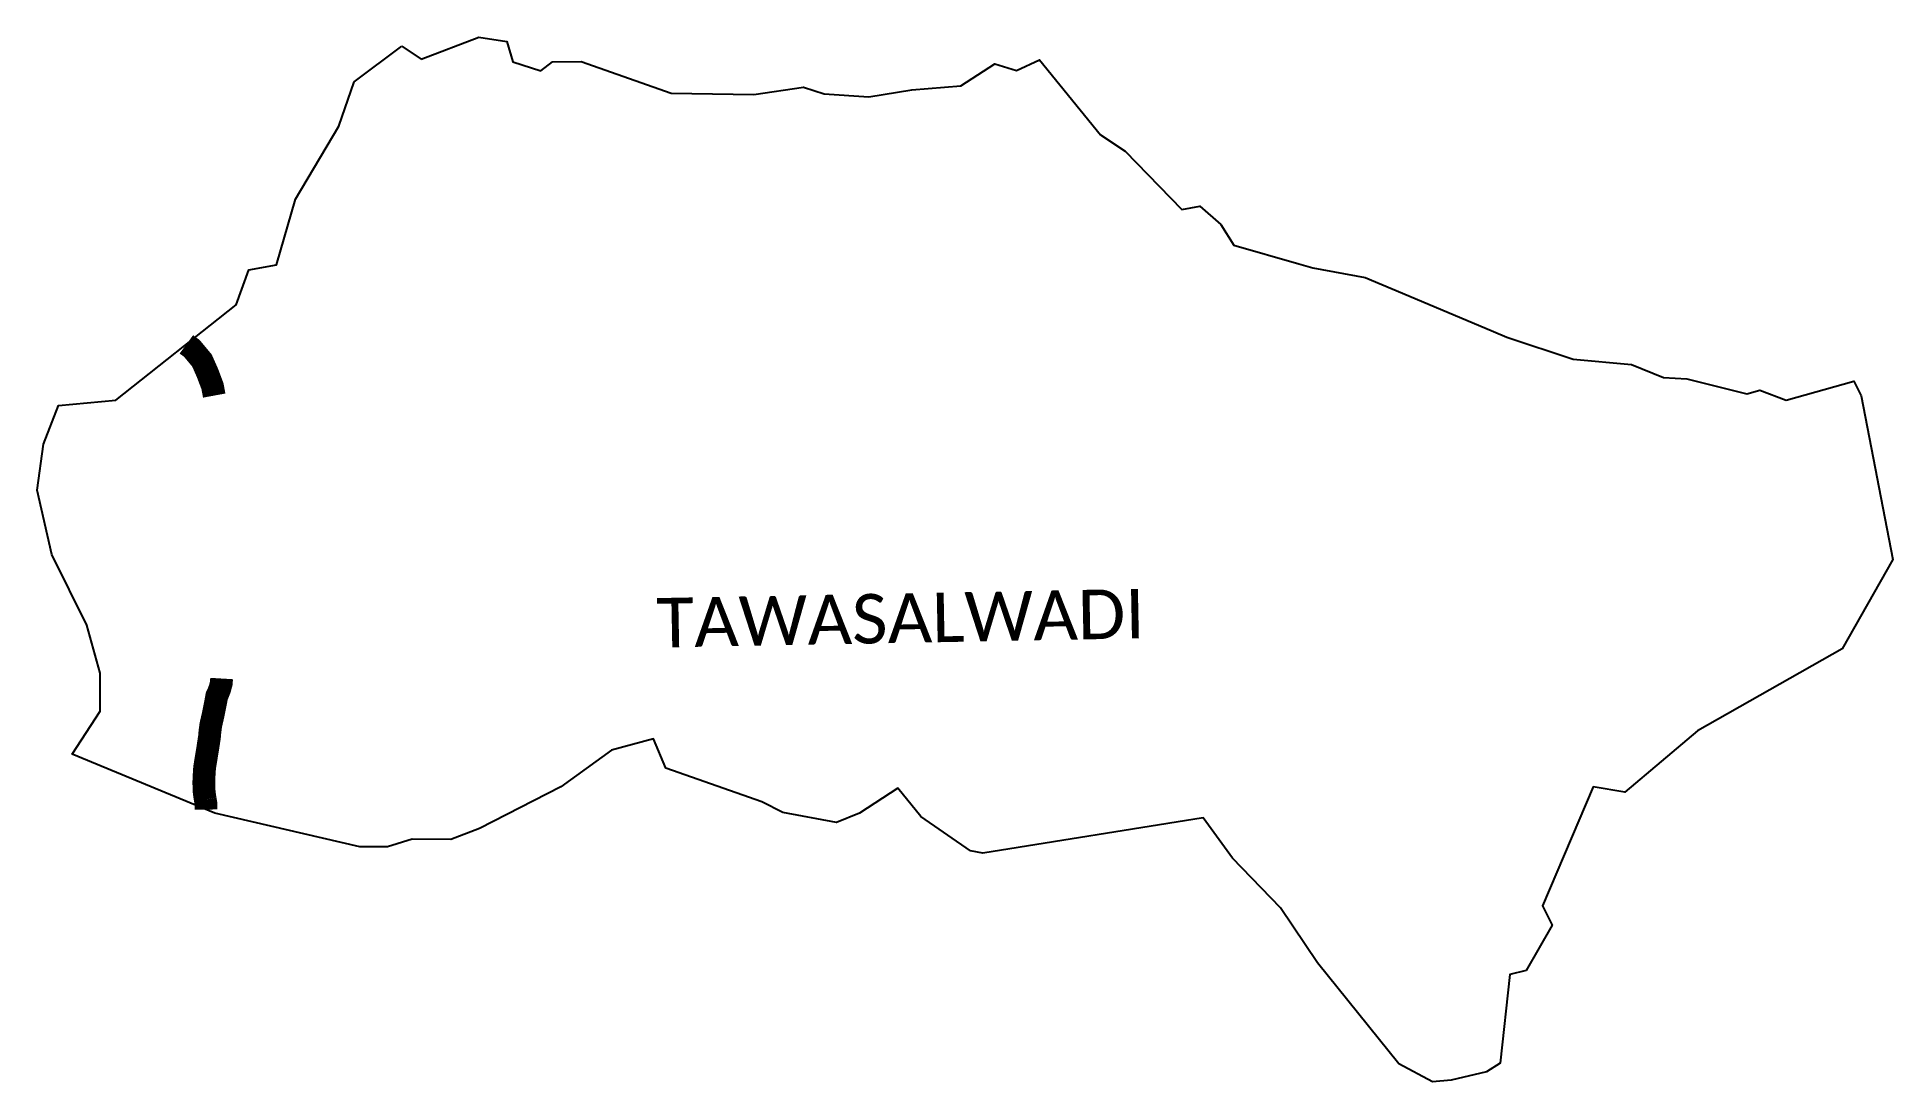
# Model space of a CAD drawing. Header units: metres. Extents: x 312772 to 316848, y 1913888 to 1916183.
import ezdxf

# ---------------------------------------------------------------- set-up
doc = ezdxf.new("R2010")
doc.units = ezdxf.units.M
for name, color, linetype in [('UNPROTECTED', 130, 'Continuous'), ('UNPROTECTED DUE TO CREEK', 150, 'Continuous'), ('VILLAGE NAME', 250, 'Continuous')]:
    doc.layers.add(name, color=color, linetype=linetype)
doc.styles.get("Standard").update_dxf_attribs({"font": 'simplex.shx'})

msp = doc.modelspace()

# ---------------------------------------------------------------- linework, layer by layer
at = {"color": 3, "flags": 128}
for points in [[(313615.5, 1916134), (313741.8, 1916182.8), (313803.2, 1916172.8), (313816.8, 1916128.5), (313878.1, 1916108.5), (313903.4, 1916128.2), (313966.6, 1916129.2), (314164.4, 1916059.7), (314345.6, 1916056.6), (314454.9, 1916072.7), (314500.3, 1916058), (314598.5, 1916051.6), (314692.7, 1916067.3), (314800.2, 1916075.8), (314875.6, 1916123.8), (314922.7, 1916109.2), (314973, 1916132.6), (315107.7, 1915968.2), (315161.6, 1915932.5), (315285.7, 1915803.8), (315325.3, 1915811.7), (315371.4, 1915771.1), (315400.3, 1915725.8), (315543.3, 1915685), (315573.7, 1915676.3), (315688.9, 1915654.9), (315784.5, 1915614.6), (315970.5, 1915536.1), (316000.2, 1915523.5), (316145.6, 1915475.7), (316273.6, 1915464), (316344.1, 1915435), (316394.9, 1915431.9), (316527.1, 1915399), (316555.7, 1915407.2), (316613.4, 1915385.4), (316761.8, 1915426.9), (316777.9, 1915395), (316847.8, 1915035.7), (316736.6, 1914839.1), (316418.7, 1914659.1), (316259.2, 1914524.1), (316189.2, 1914535.7), (316077.9, 1914274.5), (316099.4, 1914232.5), (316042.1, 1914132.7), (316006.1, 1914123.5), (315985.4, 1913929.3), (315955, 1913909.7), (315877.4, 1913891.6), (315836.4, 1913887.9), (315762.6, 1913927.8), (315583.7, 1914149.4), (315502.6, 1914270.4), (315397.3, 1914379.6), (315332.8, 1914467.9), (314848.6, 1914390.1), (314821.5, 1914395.7), (314712.7, 1914471), (314661.9, 1914533.4), (314578.3, 1914478.5), (314527.3, 1914457.8), (314409.5, 1914479.7), (314363.1, 1914503.1), (314152.3, 1914577.1), (314125.2, 1914641.8), (314033.3, 1914616.8), (313921.8, 1914536.1), (313743.3, 1914444.3), (313680.6, 1914420.6), (313595.7, 1914420.9), (313541.3, 1914404.2), (313480.5, 1914404.2), (313161.6, 1914478.2), (312848.4, 1914607.6), (312910.2, 1914702.4), (312910.1, 1914785.7), (312880.8, 1914891.4), (312803.9, 1915046.5), (312771.6, 1915188), (312785.8, 1915288.7), (312818.2, 1915373.9), (312944.5, 1915385), (313208.8, 1915594.7), (313236.9, 1915671.3), (313297.6, 1915682.7), (313339.3, 1915826.9), (313434.3, 1915987.3), (313468, 1916084.9)], [(313468, 1916084.9), (313572.6, 1916163)], [(313572.6, 1916163), (313615.5, 1916134)]]:
    msp.add_lwpolyline(points, dxfattribs=at)
at = {"layer": 'UNPROTECTED', "flags": 128}
msp.add_lwpolyline([(313176.8, 1914773.9, 50, 50, 0), (313176.2, 1914764.1, 50, 50, 0), (313173.1, 1914752.1, 50, 50, 0), (313169.2, 1914741.9, 50, 50, 0), (313166.1, 1914735.3, 50, 50, 0), (313164, 1914723, 50, 50, 0), (313161, 1914708.3, 50, 50, 0), (313157.8, 1914692.3, 50, 50, 0), (313153.1, 1914671.9, 50, 50, 0), (313151.1, 1914656.7, 50, 50, 0), (313150.2, 1914645.7, 50, 50, 0), (313146, 1914618.3, 50, 50, 0), (313139.5, 1914578.6, 50, 50, 0), (313138.5, 1914563.3, 50, 50, 0), (313137.7, 1914545.4, 50, 50, 0), (313138.6, 1914523.2, 50, 50, 0), (313139.9, 1914514.6, 50, 50, 0), (313141, 1914508.1, 0, 0, 0)], format="xyseb", dxfattribs=at)
at = {"layer": 'UNPROTECTED DUE TO CREEK', "const_width": 50, "flags": 128}
for points in [[(313099.4, 1915507.9), (313111.4, 1915499.1), (313133.7, 1915472.4), (313145.7, 1915445.3), (313156.8, 1915415.9), (313160.6, 1915395.4)], [(313141, 1914508.1), (313142.4, 1914499.7), (313142.6, 1914486)]]:
    msp.add_lwpolyline(points, dxfattribs=at)

# ---------------------------------------------------------------- texts
at = {"layer": 'VILLAGE NAME', "insert": (314130.9, 1914950.5), "char_height": 108.748, "attachment_point": 1, "rotation": 1.1028}
msp.add_mtext_dynamic_manual_height_columns('{\\fCalibri|b0|i0|c0|p34;TAWASALWADI}', width=1571.314, gutter_width=543.7, heights=[0], dxfattribs=at)
msp.add_mtext_dynamic_manual_height_columns('{\\fCalibri|b0|i0|c0|p34;TAWASALWADI}', width=1571.314, gutter_width=543.7, heights=[0], dxfattribs=at)

doc.saveas('drawing.dxf')
